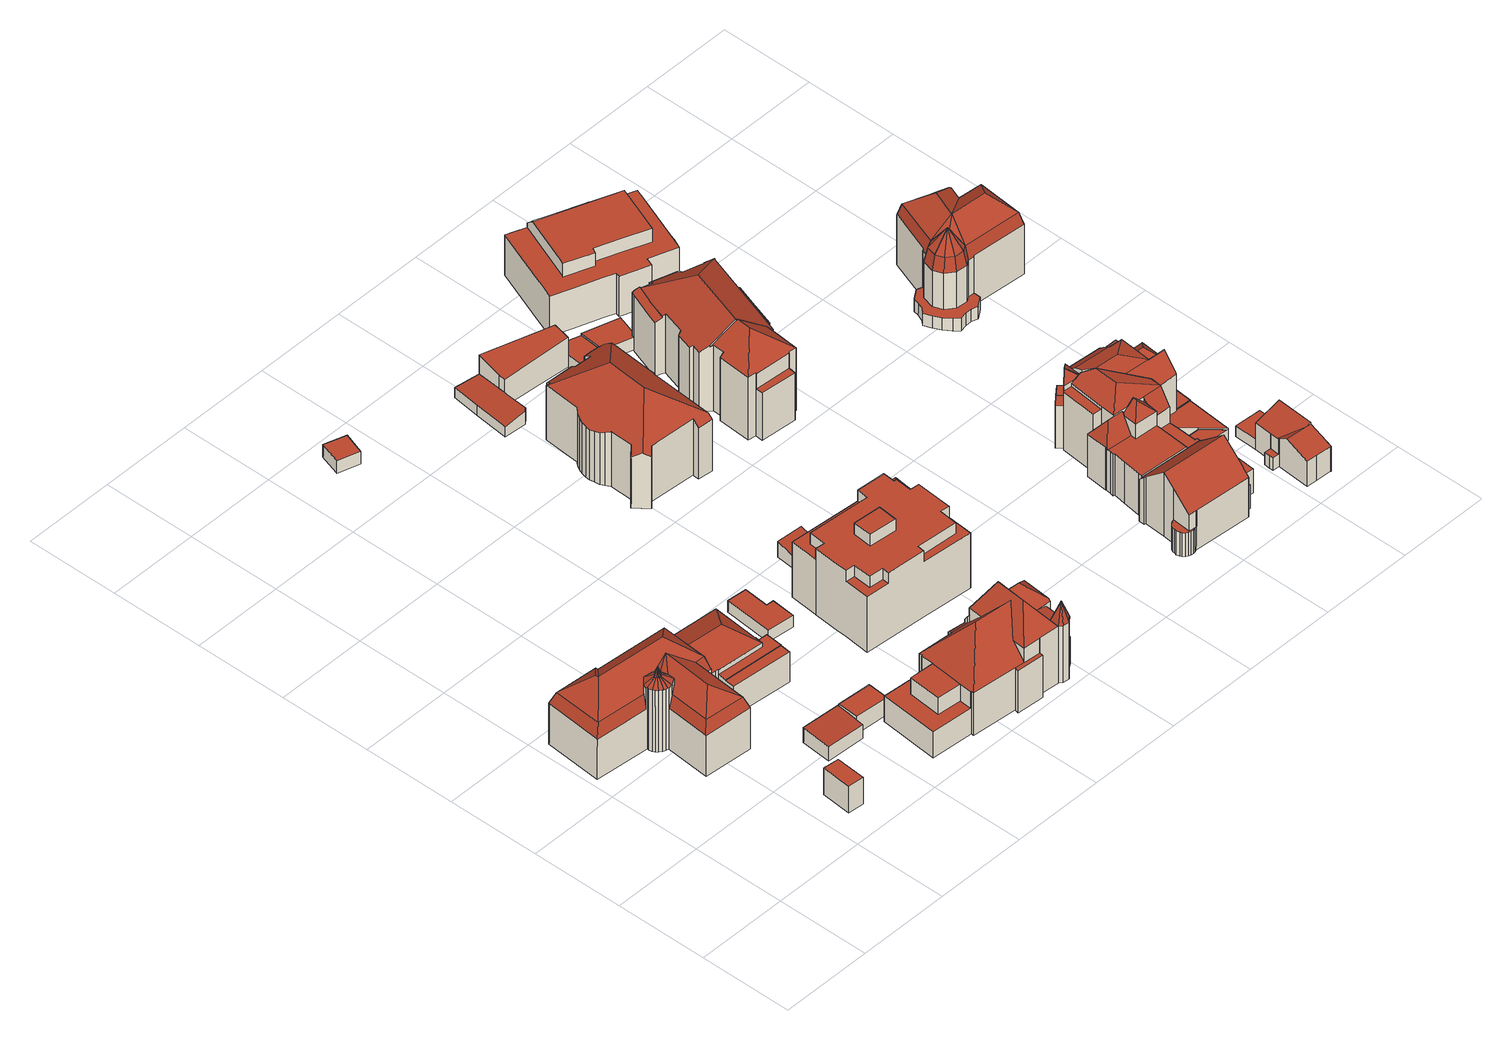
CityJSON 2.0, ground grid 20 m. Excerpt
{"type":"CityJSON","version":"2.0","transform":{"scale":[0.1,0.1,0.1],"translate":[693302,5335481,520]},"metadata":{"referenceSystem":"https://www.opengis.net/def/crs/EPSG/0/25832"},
"CityObjects":{
"building1":{"type":"Building","attributes":{"Gemeindeschluessel":"09162000","HoeheDach":"528.362","HoeheGrund":"522.060","Methode":"1000","NiedrigsteTraufeDesGebaeudes":"528.362","Geometrietyp2DReferenz":"3000","function":"31001_1000","roofType":"1000","measuredHeight":6.3},"geometry":[{"type":"MultiSurface","lod":"2","boundaries":[[[0,1,2,3]],[[1,4,5,2]],[[6,5,4,7]],[[7,4,1,0]],[[3,6,7,0]],[[3,2,5,6]]],"semantics":{"surfaces":[{"type":"WallSurface"},{"type":"RoofSurface"},{"type":"GroundSurface"}],"values":[0,1,0,0,2,0]}}]},
"building2":{"type":"Building","attributes":{"Gemeindeschluessel":"09162000","HoeheDach":"539.900","HoeheGrund":"521.793","Methode":"2000","NiedrigsteTraufeDesGebaeudes":"524.413","Geometrietyp2DReferenz":"3000","function":"31001_1000","roofType":"3100","measuredHeight":18.11,"storeysAboveGround":3},"geometry":[{"type":"MultiSurface","lod":"2","boundaries":[[[8,9,10,11,12,13,14,15]],[[16,17,18]],[[19,20,21]],[[22,23,17,16]],[[24,25,8,15,26,27]],[[28,29,30,31]],[[32,22,33,34]],[[35,36,37,38]],[[39,40,41,42]],[[12,43,44,45,46,47,13]],[[48,49,50,51]],[[28,52,53,54,29]],[[55,56,57,58,59,60]],[[47,14,13]],[[61,18,62]],[[55,63,11,56]],[[64,65,66,67,68,69]],[[70,71,72,50]],[[73,74,75,76]],[[77,24,27,78,79,80,81]],[[82,62,83,49,84]],[[85,86,87,88,34,33,89]],[[90,91,92,66,65]],[[18,70,83]],[[93,94,95]],[[96,59,58,97]],[[98,99,100,101]],[[102,74,73,103]],[[38,37,41,104]],[[46,105,47]],[[56,11,10,57]],[[53,69,68,61,54]],[[106,107,108,109,110]],[[23,111,112,17]],[[21,111,19]],[[106,110,87,86]],[[92,113,114,67,66]],[[94,115,20,95]],[[11,63,116,43,12]],[[117,21,72,71]],[[118,119,116,63,55,60,120]],[[110,109,94,93,88,87]],[[91,85,89,113,92]],[[21,20,121]],[[122,23,22,32]],[[123,39,42,124,125]],[[114,18,67]],[[17,112,18]],[[18,83,62]],[[14,26,15]],[[126,48,38,104,127]],[[68,18,61]],[[128,79,78,129,115]],[[75,128,130,76]],[[18,71,70]],[[112,117,18]],[[129,131,35,38,48,51,121,20,115]],[[98,120,60,59,96,99]],[[132,133,36,35]],[[31,30,82,134]],[[121,72,21]],[[114,16,18]],[[135,125,124,133,132]],[[80,79,128,75]],[[89,33,22,16,114,113]],[[109,108,130,128,115,94]],[[36,133,37]],[[19,111,23,122]],[[117,71,18]],[[136,45,44,137]],[[123,125,135,138]],[[99,96,97,100]],[[74,81,80,75]],[[77,81,74,102]],[[131,139,132,35]],[[119,137,44,43,116]],[[139,140,135,132]],[[141,9,8,25]],[[141,101,100,97,58,57,10,9]],[[40,142,127,104,41]],[[90,65,64,143]],[[136,138,135,140,105,46,45]],[[93,32,34,88]],[[107,103,73,76,130,108]],[[83,70,50,49]],[[51,50,72,121]],[[129,139,131]],[[98,101,141,25,24,77,102,103,107,106,86,85,91,90,143,52,28,31,134,142,40,39,123,138,136,137,119,118,120]],[[47,105,140,139,129,78,27,26,14]],[[37,133,124,42,41]],[[52,143,64,69,53]],[[67,18,68]],[[126,84,49,48]],[[112,111,21,117]],[[29,54,61,62,82,30]],[[93,95,20,19,122,32]],[[142,134,82,84,126,127]]],"semantics":{"surfaces":[{"type":"RoofSurface"},{"type":"WallSurface"},{"type":"GroundSurface"}],"values":[0,0,0,0,1,1,1,0,1,0,1,1,0,1,0,1,0,0,0,1,0,1,1,0,0,1,1,1,0,1,1,0,1,0,1,1,0,0,0,0,1,0,1,0,1,1,0,0,0,1,0,0,0,1,0,0,0,1,0,1,1,0,0,1,0,0,0,1,0,1,1,0,0,1,0,1,0,1,1,1,1,1,0,1,0,1,0,2,0,0,1,0,1,0,0,0,1]}}]},
"building3":{"type":"Building","attributes":{"Gemeindeschluessel":"09162000","HoeheDach":"525.547","HoeheGrund":"521.850","Methode":"2000","NiedrigsteTraufeDesGebaeudes":"525.153","Geometrietyp2DReferenz":"3000","function":"31001_2000","roofType":"1000","measuredHeight":3.7},"geometry":[{"type":"MultiSurface","lod":"2","boundaries":[[[144,145,146,147]],[[148,145,144,149]],[[150,146,145,148]],[[151,150,148,149]],[[149,144,147,151]],[[151,147,146,150]]],"semantics":{"surfaces":[{"type":"RoofSurface"},{"type":"WallSurface"},{"type":"GroundSurface"}],"values":[0,1,1,2,1,1]}}]},
"building4":{"type":"Building","attributes":{"Gemeindeschluessel":"09162000","HoeheDach":"526.030","HoeheGrund":"521.930","Methode":"2000","NiedrigsteTraufeDesGebaeudes":"526.030","Geometrietyp2DReferenz":"3000","function":"31001_2463","roofType":"1000","measuredHeight":4.1,"storeysAboveGround":1},"geometry":[{"type":"MultiSurface","lod":"2","boundaries":[[[152,153,154,155]],[[155,154,156,157]],[[158,159,153,152]],[[158,152,155,157]],[[156,154,153,159]],[[157,156,159,158]]],"semantics":{"surfaces":[{"type":"WallSurface"},{"type":"GroundSurface"},{"type":"RoofSurface"}],"values":[0,0,0,1,2,0]}}]},
"building5":{"type":"Building","attributes":{"Gemeindeschluessel":"09162000","HoeheDach":"541.107","HoeheGrund":"522.110","Methode":"2000","NiedrigsteTraufeDesGebaeudes":"528.180","Geometrietyp2DReferenz":"3000","function":"31001_1000","roofType":"3200","measuredHeight":19,"storeysAboveGround":4},"geometry":[{"type":"MultiSurface","lod":"2","boundaries":[[[160,161,162,163]],[[164,165,166,167]],[[168,169,170,171,172,173,174,175,176,177,178,179,180,181,182,183,184,185,186,187,188,189,160,163,164,167,190,191,192,193,194]],[[187,195,196,188]],[[197,198,199,200]],[[168,194,201,202,203,204]],[[205,206,207,208]],[[170,169,209,210,211,212]],[[213,214,215,216]],[[217,218,162,161,219,196,195,220,221]],[[172,171,222,223,224,223]],[[225,226,227,228]],[[215,198,207,206]],[[229,166,165,230,231]],[[184,232,233,185]],[[234,235,236,233]],[[216,215,206,205]],[[230,237,231]],[[178,177,238,239]],[[186,185,233,236,240]],[[241,242,243,244,245]],[[234,233,232,246]],[[247,248,249,250,251]],[[169,168,204,226,225,209]],[[222,252,228,223]],[[253,221,220,254]],[[243,255,229,231,244]],[[171,170,212,252,222]],[[256,257,203,202]],[[189,219,161,160]],[[174,173,258,259,248,247]],[[191,190,260,257,256,261]],[[173,172,223,262,258]],[[253,254,240,236,235]],[[174,247,251,175]],[[248,259,263,249]],[[264,227,226,204]],[[211,210,228]],[[192,265,266,193]],[[242,255,243]],[[181,180,267,200,199,268]],[[238,177,176,250]],[[234,246,269,270,271,272,273,274]],[[183,182,270,269]],[[275,263,259,258,262]],[[188,196,219,189]],[[217,221,273,272,276,263,275]],[[179,178,239,214,213,277]],[[278,279,245,280]],[[210,209,225,228]],[[280,228,227]],[[249,263,276]],[[241,245,279,281,260]],[[273,221,253,274]],[[264,204,203,257,260,281,282]],[[274,253,235,234]],[[179,277,267,180]],[[187,186,240,254,220,195]],[[280,227,264,282,278]],[[201,266,265,261,256,202]],[[239,238,271,270,268,199,198,215,214]],[[190,167,166,229,255,242,241,260]],[[213,216,205,208,197,200,267,277]],[[191,261,265,192]],[[184,183,269,246,232]],[[181,268,270,182]],[[176,175,251,250]],[[212,211,228,252]],[[208,207,198,197]],[[218,217,275,262,223,224,280,245,244,231,237]],[[193,266,201,194]],[[281,279,278,282]],[[164,163,162,218,237,230,165]],[[250,249,276,272,271,238]],[[223,228,280,224]]],"semantics":{"surfaces":[{"type":"WallSurface"},{"type":"GroundSurface"},{"type":"RoofSurface"}],"values":[0,0,1,0,0,0,0,0,0,2,0,2,2,2,0,0,0,0,0,0,2,2,2,0,2,0,2,0,0,0,0,0,0,2,0,0,0,2,0,2,0,0,2,0,2,0,2,0,2,2,2,0,0,0,2,0,0,0,0,2,2,0,2,0,0,0,0,2,0,2,0,0,0,2,2]}}]},
"building6":{"type":"Building","attributes":{"Gemeindeschluessel":"09162000","HoeheDach":"524.581","HoeheGrund":"521.900","Methode":"1000","NiedrigsteTraufeDesGebaeudes":"524.581","Geometrietyp2DReferenz":"3000","function":"31001_2000","roofType":"1000","measuredHeight":2.68},"geometry":[{"type":"MultiSurface","lod":"2","boundaries":[[[283,284,285,286]],[[287,288,289,290]],[[290,289,291,292]],[[292,291,293,294]],[[286,285,288,287]],[[294,293,284,283]],[[284,293,291,289,288,285]],[[286,287,290,292,294,283]]],"semantics":{"surfaces":[{"type":"WallSurface"},{"type":"RoofSurface"},{"type":"GroundSurface"}],"values":[0,0,0,0,0,0,1,2]}}]},
"building7":{"type":"Building","attributes":{"Gemeindeschluessel":"09162000","HoeheDach":"523.999","HoeheGrund":"521.000","Methode":"1000","NiedrigsteTraufeDesGebaeudes":"523.999","Geometrietyp2DReferenz":"3000","function":"51009_1610","roofType":"1000","measuredHeight":3},"geometry":[{"type":"MultiSurface","lod":"2","boundaries":[[[295,296,297,298]],[[299,300,296,295]],[[301,302,300,299]],[[303,304,302,301]],[[303,301,299,295,298]],[[298,297,304,303]],[[297,296,300,302,304]]],"semantics":{"surfaces":[{"type":"WallSurface"},{"type":"GroundSurface"},{"type":"RoofSurface"}],"values":[0,0,0,0,1,0,2]}}]},
"building8":{"type":"Building","attributes":{"Gemeindeschluessel":"09162000","HoeheDach":"539.990","HoeheGrund":"521.587","Methode":"2000","NiedrigsteTraufeDesGebaeudes":"534.700","Geometrietyp2DReferenz":"3000","function":"31001_1000","roofType":"1000","measuredHeight":18.4,"storeysAboveGround":4},"geometry":[{"type":"MultiSurface","lod":"2","boundaries":[[[305,306,307,308,309,310,311,312,313,314,315,316]],[[317,318,319,320]],[[321,322,323,324]],[[325,326,313,312,327,328]],[[329,330,331,332]],[[333,334,335,336]],[[325,337,338,326]],[[327,339,340,328]],[[341,332,331,342,343,344,345,346,347]],[[328,340,337,325]],[[310,309,308,307,348,349,347,346,345,344,350,351,352,353,354,355,311]],[[324,323,356,357]],[[343,322,321,358,351,350,344]],[[359,360,361,362,339,327,312,311,355,354,353,352,351,358]],[[363,364,365,329,332,341]],[[336,335,366,367]],[[330,368,369,370,371,366,335,334,316,315,314,338,337,340,339,362,372,356,323,322,343,342,331],[317,320,373,374]],[[324,357,375,361,360,359,358,321]],[[320,319,376,373]],[[376,319,318,377]],[[363,370,369,364]],[[305,316,334,333]],[[365,368,330,329]],[[367,366,371,378]],[[375,372,362,361]],[[364,369,368,365]],[[326,338,314,313]],[[373,376,377,374]],[[374,377,318,317]],[[306,305,333,336,367,378]],[[349,348,307,306,378,371,370,363,341,347]],[[357,356,372,375]]],"semantics":{"surfaces":[{"type":"WallSurface"},{"type":"RoofSurface"},{"type":"GroundSurface"}],"values":[0,0,0,1,0,0,0,0,0,0,2,0,0,0,1,0,1,1,0,1,0,0,0,0,0,0,0,0,0,1,0,0]}}]},
"building9":{"type":"Building","attributes":{"Gemeindeschluessel":"09162000","HoeheDach":"525.336","HoeheGrund":"521.610","Methode":"1000","NiedrigsteTraufeDesGebaeudes":"523.423","Geometrietyp2DReferenz":"3000","function":"31001_2000","roofType":"2100","measuredHeight":3.73},"geometry":[{"type":"MultiSurface","lod":"2","boundaries":[[[379,380,381,382]],[[353,379,382,352]],[[352,383,384,353]],[[384,380,379,353]],[[383,381,380,384]],[[352,382,381,383]]],"semantics":{"surfaces":[{"type":"RoofSurface"},{"type":"WallSurface"},{"type":"GroundSurface"}],"values":[0,1,2,1,1,1]}}]},
"building10":{"type":"Building","attributes":{"Gemeindeschluessel":"09162000","HoeheDach":"524.739","HoeheGrund":"521.460","Methode":"1000","NiedrigsteTraufeDesGebaeudes":"523.754","Geometrietyp2DReferenz":"3000","function":"31001_2000","roofType":"2100","measuredHeight":3.28},"geometry":[{"type":"MultiSurface","lod":"2","boundaries":[[[385,386,387,388,389,390]],[[391,392,393,394,395,396,397,390,389,388,398,399]],[[391,400,401,392]],[[394,393,392,401,402,403]],[[397,396,404,405,385,390]],[[398,406,407,399]],[[405,404,408,403,402,401,400,407,406,387,386,385]],[[388,387,406,398]],[[396,395,394,403,408,404]],[[399,407,400,391]]],"semantics":{"surfaces":[{"type":"WallSurface"},{"type":"GroundSurface"},{"type":"RoofSurface"}],"values":[0,1,0,0,0,0,2,0,0,0]}}]},
"building11":{"type":"Building","attributes":{"Gemeindeschluessel":"09162000","HoeheDach":"540.129","HoeheGrund":"521.430","Methode":"2000","NiedrigsteTraufeDesGebaeudes":"526.242","Geometrietyp2DReferenz":"3000","function":"31001_1000","roofType":"3200","measuredHeight":18.7,"storeysAboveGround":2},"geometry":[{"type":"MultiSurface","lod":"2","boundaries":[[[409,410,411,412,413,414,415,416,417,418]],[[419,420,421,422,423,424]],[[425,426,427,428,429,430]],[[431,432,433,434]],[[435,436,437,438]],[[439,440,441,442]],[[412,443,444,445,446,413]],[[447,448,449,450]],[[451,452,453,454]],[[455,456,457,458,459,460,461,462]],[[463,464,465,466,467,468,469,462,461,470,471]],[[472,473,440,439]],[[470,461,460,459,474,475,476,477,478,479,480,433,432,481,482,483]],[[484,475,474,485]],[[486,479,478,487]],[[414,413,446,445,421,420,419,488,489,463,471,415]],[[450,449,490,491]],[[486,492,480,479]],[[416,415,471,470,483,427,426,425,441,440,473,490,449,448,493,494,495,496,497,417]],[[435,498,499,500,436]],[[491,490,473,472]],[[469,501,502,503,504,455,462]],[[438,437,454,453,501,469,468,467,466]],[[436,500,505,451,454,437]],[[485,474,459,458]],[[506,493,448,447]],[[507,465,464,508]],[[427,483,482,481,509,510,511,428]],[[451,505,512,503,502,452]],[[513,488,419,424]],[[514,515,495,494,493,506]],[[516,517,518,498,435,438,466,465,507]],[[519,496,495,515]],[[434,433,480,492]],[[520,476,475,484]],[[452,502,501,453]],[[489,488,513,521,522,508,464,463]],[[500,499,523,524,512,505]],[[509,481,432,431]],[[417,497,496,519,525,418]],[[422,421,445,444]],[[518,517,516,507,508,522,521,513,424,423,422,444,443,412,411,410,409,418,525,519,515,514,506,447,450,491,472,439,442,430,429,428,511,510,509,431,434,492,486,487,526,520,484,485,458,457,456,455,504,503,512,524,523]],[[523,499,498,518]],[[478,477,476,520,526,487]],[[442,441,425,430]]],"semantics":{"surfaces":[{"type":"WallSurface"},{"type":"RoofSurface"},{"type":"GroundSurface"}],"values":[0,0,0,0,1,0,0,0,0,0,1,0,1,0,0,1,0,0,1,1,0,0,0,1,0,0,0,0,0,0,0,0,0,0,0,1,0,0,0,0,0,2,0,0,0]}}]},
"building12":{"type":"Building","attributes":{"Gemeindeschluessel":"09162000","HoeheDach":"529.173","HoeheGrund":"521.450","Methode":"1000","NiedrigsteTraufeDesGebaeudes":"527.570","Geometrietyp2DReferenz":"3000","function":"31001_2000","roofType":"2100","measuredHeight":7.72},"geometry":[{"type":"MultiSurface","lod":"2","boundaries":[[[527,528,529,530,531,532,533]],[[534,535,528,527,533,536]],[[536,533,532,537]],[[538,529,528,535]],[[539,530,529,538]],[[532,531,530,539,540,537]],[[535,534,536,537,540,539,538]]],"semantics":{"surfaces":[{"type":"RoofSurface"},{"type":"WallSurface"},{"type":"GroundSurface"}],"values":[0,1,1,1,1,1,2]}}]},
"building13":{"type":"Building","attributes":{"Gemeindeschluessel":"09162000","HoeheDach":"524.284","HoeheGrund":"521.410","Methode":"1000","NiedrigsteTraufeDesGebaeudes":"524.284","Geometrietyp2DReferenz":"3000","function":"31001_2000","roofType":"1000","measuredHeight":2.87},"geometry":[{"type":"MultiSurface","lod":"2","boundaries":[[[541,542,543,544]],[[545,546,547,543,542,548,549,550,551]],[[544,552,553,554,555,556,535,538,541]],[[544,543,547,552]],[[554,545,551,555]],[[551,550,549,548,538,535,556,555]],[[538,548,542,541]],[[553,552,547,546,545,554]]],"semantics":{"surfaces":[{"type":"WallSurface"},{"type":"RoofSurface"},{"type":"GroundSurface"}],"values":[0,1,2,0,0,0,0,0]}}]},
"building14":{"type":"Building","attributes":{"Gemeindeschluessel":"09162000","HoeheDach":"524.809","HoeheGrund":"521.810","Methode":"1000","NiedrigsteTraufeDesGebaeudes":"524.809","Geometrietyp2DReferenz":"3000","function":"31001_2000","roofType":"1000","measuredHeight":3},"geometry":[{"type":"MultiSurface","lod":"2","boundaries":[[[557,558,559,560]],[[558,561,562,563,564,565,566,559]],[[560,559,566,567]],[[568,569,570,557,560,567,571,572]],[[569,562,561,570]],[[570,561,558,557]],[[565,564,572,571,567,566]],[[569,568,572,564,563,562]]],"semantics":{"surfaces":[{"type":"WallSurface"},{"type":"RoofSurface"},{"type":"GroundSurface"}],"values":[0,1,0,2,0,0,0,0]}}]},
"building15":{"type":"Building","attributes":{"Gemeindeschluessel":"09162000","HoeheDach":"541.000","HoeheGrund":"521.730","Methode":"2000","NiedrigsteTraufeDesGebaeudes":"532.940","Geometrietyp2DReferenz":"3000","function":"31001_1000","roofType":"3200","measuredHeight":19.27,"storeysAboveGround":2},"geometry":[{"type":"MultiSurface","lod":"2","boundaries":[[[573,574,575,576,577,578,579]],[[580,581,582,583,584,585,586]],[[587,588,580,589,590,591,592,593,594]],[[595,596,597,598]],[[599,592,591,600]],[[601,594,593,602]],[[603,583,582,604]],[[576,575,605,606,607,587,594]],[[605,608,609,610,611,612,606]],[[613,614,607,615]],[[616,617,618,619,620,621]],[[622,623,584,624]],[[619,618,625,626]],[[627,628,629,630]],[[631,586,585,632,633,634,635,597,596,636,637,638,639]],[[640,641,616,621]],[[608,605,575,574]],[[642,643,644,645]],[[646,638,637,647]],[[648,649,650,651,652,653]],[[630,629,654,655]],[[655,654,656,657]],[[658,600,591,590,631,639,659]],[[660,661,656,654,629,628,622,624,603,604,662]],[[657,656,661,663]],[[640,664,665,666,667,641]],[[604,582,668,669,662]],[[624,584,583,603]],[[588,668,582,581,580]],[[610,609,573,579]],[[670,671,634,672,673,644,643,674,675]],[[647,637,636,676]],[[677,660,662,669,614,613]],[[659,639,638,646]],[[678,679,598,597,635,671,670,675,680]],[[645,644,673,681]],[[577,576,594,601]],[[672,633,632,648,653,682,683,681,673]],[[602,593,592,599]],[[633,672,634]],[[589,580,586,631,590]],[[684,627,630,655,657,663,677,613,615,612,611,610,579,578,577,601,602,599,600,658,659,646,647,676,595,598,679,678,680,685,642,645,681,683,682,653,652,651,665,664,640,621,620,619,626]],[[585,584,623,625,618,617,616,641,667,666,650,649,648,632]],[[627,684,626,625,623,622,628]],[[609,608,574,573]],[[671,635,634]],[[676,636,596,595]],[[675,674,643,642,685,680]],[[615,607,606,612]],[[663,661,660,677]],[[651,650,666,665]],[[607,614,669,668,588,587]]],"semantics":{"surfaces":[{"type":"WallSurface"},{"type":"RoofSurface"},{"type":"GroundSurface"}],"values":[0,1,1,0,0,0,0,1,0,0,0,0,0,0,1,0,0,0,0,0,0,0,0,1,0,0,0,0,0,0,1,0,0,0,0,0,0,0,0,0,0,2,1,0,1,0,0,0,0,0,0,1]}}]},
"building16":{"type":"Building","attributes":{"Gemeindeschluessel":"09162000","HoeheDach":"537.200","HoeheGrund":"522.049","Methode":"2000","NiedrigsteTraufeDesGebaeudes":"527.620","Geometrietyp2DReferenz":"3000","function":"31001_1000","roofType":"3100","measuredHeight":15.15,"storeysAboveGround":3},"geometry":[{"type":"MultiSurface","lod":"2","boundaries":[[[686,687,688,689]],[[690,691,692,693,694,695,696,697,698]],[[699,691,690,700]],[[701,702,703,704,705,706,707,708,699,700,709,710,711,712,713,714]],[[715,709,700,716]],[[717,714,713,718]],[[719,704,703,720]],[[721,722,723,697,696]],[[724,701,714,717]],[[725,712,711,726]],[[720,703,702,727]],[[728,695,694,729]],[[730,731,732,733]],[[726,711,710,734]],[[735,707,706,736]],[[737,738,739,740]],[[736,706,705,741]],[[731,742,743,688,687,698,697,723,744,732]],[[728,745,746,721,696,695]],[[727,702,701,724]],[[729,694,693,747]],[[721,746,739,738,748,749,750,722]],[[735,747,693,692,708,707]],[[751,749,748,752]],[[689,688,743,753]],[[686,716,700,690,698,687]],[[731,730,754,742]],[[744,755,756,757,733,732]],[[708,692,691,699]],[[758,755,744,723,722,750]],[[752,748,738,737]],[[728,729,747,735,736,741,719,720,727,724,717,718,725,726,734,715,716,686,689,753,754,730,733,757,756,755,758,751,752,737,740,745]],[[734,710,709,715]],[[718,713,712,725]],[[758,750,749,751]],[[741,705,704,719]],[[740,739,746,745]],[[753,743,742,754]]],"semantics":{"surfaces":[{"type":"WallSurface"},{"type":"RoofSurface"},{"type":"GroundSurface"}],"values":[0,1,0,1,0,0,0,0,0,0,0,0,0,0,0,0,0,1,0,0,0,1,0,0,0,0,0,0,0,0,0,2,0,0,0,0,0,0]}}]},
"building17":{"type":"Building","attributes":{"Gemeindeschluessel":"09162000","HoeheDach":"538.620","HoeheGrund":"521.887","Methode":"2000","NiedrigsteTraufeDesGebaeudes":"528.877","Geometrietyp2DReferenz":"3000","function":"31001_1000","roofType":"1000","measuredHeight":16.73,"storeysAboveGround":4},"geometry":[{"type":"MultiSurface","lod":"2","boundaries":[[[759,760,761,762]],[[763,764,765,766,767,768]],[[769,763,768,770]],[[765,771,772,773,774,766]],[[775,776,777,778]],[[779,780,781,782,783]],[[784,785,786,787]],[[788,777,776,789]],[[790,791,792,793]],[[794,795,796,797,798,799]],[[761,778,777,800,801,802,762]],[[803,804,805,806]],[[807,808,781,809]],[[769,810,811,812,764,763]],[[772,813,814,773]],[[815,760,759,816,796,795]],[[817,818,819,820,821,790,793,810,769,770,822,823,807,809,824,775,778,761,760,815,825,803,806,784,787]],[[817,787,786,826,827,828,819,818]],[[793,792,811,810]],[[813,782,781,808,814]],[[779,802,801]],[[788,780,800,777]],[[829,794,799,830]],[[831,832,833,834]],[[825,815,795,794,829,835]],[[824,789,776,775]],[[807,823,774,773,814,808]],[[826,830,799,798,832,831,827]],[[825,835,804,803]],[[759,762,836,816]],[[798,837,838,839,840,832]],[[813,841,783,782]],[[838,842,839]],[[824,809,781,780,788,789]],[[842,843,771,844,845]],[[819,828,846,820]],[[821,847,791,790]],[[806,805,785,784]],[[798,797,837]],[[826,786,785,805,804,835,829,830]],[[845,844,848]],[[833,848,849,834]],[[837,797,838]],[[832,840,833]],[[771,843,841,813,772]],[[836,762,802,779,783,841,843]],[[770,768,767,822]],[[833,840,839,842,845,848]],[[842,838,797,796,816,836,843]],[[820,846,847,821]],[[827,831,834,849,812,811,792,791,847,846,828]],[[823,822,767,766,774]],[[779,801,800,780]],[[849,848,844,771,765,764,812]]],"semantics":{"surfaces":[{"type":"WallSurface"},{"type":"RoofSurface"},{"type":"GroundSurface"}],"values":[0,1,0,1,0,0,0,1,0,1,0,0,0,0,0,0,2,0,0,1,0,0,0,0,0,0,0,0,0,1,1,0,0,0,0,0,0,0,0,1,0,0,0,1,0,1,0,1,1,0,1,0,1,1]}}]},
"building18":{"type":"Building","attributes":{"Gemeindeschluessel":"09162000","HoeheDach":"534.316","HoeheGrund":"521.579","Methode":"2000","NiedrigsteTraufeDesGebaeudes":"531.051","Geometrietyp2DReferenz":"3000","function":"31001_1000","roofType":"1000","measuredHeight":12.74,"storeysAboveGround":4},"geometry":[{"type":"MultiSurface","lod":"2","boundaries":[[[850,851,852,853,854,855,856,857,858,859]],[[860,861,862,863]],[[864,865,866,867]],[[868,869,867,866,870,871,850,859]],[[871,870,866,865,872,873,874,875,876,877,878,879,880,881,860,863,882,883,884,885,886,887,888,889,890,891,854,853,852,851,850]],[[890,892,893,861,860,881,880,894,895,896,897,898,899,891]],[[900,901,902,882,863,862,903,904,905]],[[906,874,873,907]],[[903,862,861,893,892,904]],[[855,854,891,899]],[[908,907,873,872,865,864]],[[909,910,876,875,874,906]],[[882,902,911,883]],[[912,913,914,910,909,906,907,908,864,867,869,868,859,858,857,856,855,899,898,897,896,895,894]],[[915,916,917,911,902,901,900,905,918,919]],[[884,883,911,917,916,885]],[[910,914,913,912,894,880,879,878,877,876]],[[886,915,919,887]],[[919,918,905,904,892,890,889,888,887]],[[885,916,915,886]]],"semantics":{"surfaces":[{"type":"WallSurface"},{"type":"RoofSurface"},{"type":"GroundSurface"}],"values":[0,0,0,0,1,0,0,0,1,0,0,0,0,2,1,0,0,0,0,0]}}]},
"building19":{"type":"Building","attributes":{"Gemeindeschluessel":"09162000","HoeheDach":"538.570","HoeheGrund":"521.900","Methode":"2000","NiedrigsteTraufeDesGebaeudes":"525.016","Geometrietyp2DReferenz":"3000","function":"31001_1000","roofType":"3200","measuredHeight":16.67,"storeysAboveGround":4},"geometry":[{"type":"MultiSurface","lod":"2","boundaries":[[[761,760,920,921,922,762]],[[923,924,925,926]],[[927,928,929,930,924,923]],[[931,932,933,923,926]],[[934,935,936,937]],[[938,939,940,941]],[[778,761,762,942,943,800,777]],[[944,945,925]],[[946,947,948,945,944,949,950]],[[920,951,952,936,935,921]],[[940,953,935]],[[954,955,939,938]],[[777,956,957,958,776]],[[944,959,949]],[[960,958,957,961]],[[961,957,956,962]],[[963,947,946]],[[964,933,932,965]],[[762,922,953,940,939,966,942]],[[967,968,800,943]],[[921,935,953,922]],[[969,970,971,760,761,778,775,960,961,962,972,928,927,964,965]],[[927,923,933,964]],[[944,925,924,930,973,941,959]],[[926,925,945,948,931]],[[970,969,947,963,937,936,952]],[[970,952,951,971]],[[940,935,934,950,949,959,941]],[[937,963,946,950,934]],[[941,973,929,974,954,938]],[[778,777,776,775]],[[973,930,929]],[[967,943,942,966]],[[975,968,967]],[[972,962,956,975,955,954,974]],[[777,800,968,975,956]],[[971,951,920,760]],[[939,955,975,967,966]],[[775,776,958,960]],[[972,974,929,928]],[[969,965,932,931,948,947]]],"semantics":{"surfaces":[{"type":"WallSurface"},{"type":"RoofSurface"},{"type":"GroundSurface"}],"values":[0,0,0,1,0,0,0,0,1,1,1,0,1,0,0,0,1,0,1,1,1,2,0,1,0,0,0,0,1,1,0,1,0,0,0,0,0,1,0,0,0]}}]},
"building20":{"type":"Building","attributes":{"Gemeindeschluessel":"09162000","HoeheDach":"524.648","HoeheGrund":"522.148","Methode":"1000","NiedrigsteTraufeDesGebaeudes":"524.648","Geometrietyp2DReferenz":"3000","function":"31001_2000","roofType":"1000","measuredHeight":2.5,"storeysAboveGround":1},"geometry":[{"type":"MultiSurface","lod":"2","boundaries":[[[976,977,978,979]],[[979,980,981,976]],[[978,982,980,979]],[[976,981,983,977]],[[977,983,982,978]],[[982,983,981,980]]],"semantics":{"surfaces":[{"type":"GroundSurface"},{"type":"WallSurface"},{"type":"RoofSurface"}],"values":[0,1,1,1,1,2]}}]},
"building21":{"type":"Building","attributes":{"Gemeindeschluessel":"09162000","HoeheDach":"524.890","HoeheGrund":"521.987","Methode":"2000","NiedrigsteTraufeDesGebaeudes":"524.890","Geometrietyp2DReferenz":"3000","function":"31001_2000","roofType":"1000","measuredHeight":2.9,"storeysAboveGround":1},"geometry":[{"type":"MultiSurface","lod":"2","boundaries":[[[984,985,986,987]],[[988,989,990,991,992,984,987]],[[989,993,994,990]],[[992,995,985,984]],[[991,996,995,992]],[[990,994,996,991]],[[986,985,995,996,994,993,997]],[[987,986,997,988]],[[988,997,993,989]]],"semantics":{"surfaces":[{"type":"WallSurface"},{"type":"GroundSurface"},{"type":"RoofSurface"}],"values":[0,1,0,0,0,0,2,0,0]}}]},
"building22":{"type":"Building","attributes":{"Gemeindeschluessel":"09162000","HoeheDach":"530.174","HoeheGrund":"522.027","Methode":"2000","NiedrigsteTraufeDesGebaeudes":"524.900","Geometrietyp2DReferenz":"3000","function":"31001_1000","roofType":"2100","measuredHeight":8.15,"storeysAboveGround":2},"geometry":[{"type":"MultiSurface","lod":"2","boundaries":[[[998,999,1000,1001,1002,1003,1004]],[[1005,1006,1007,1008,1009,1010]],[[1005,1010,1011,1012]],[[1013,1009,1008,1014,1015]],[[1016,1015,1017,1018]],[[1019,1017,1015,1014,1000,1020]],[[1013,1021,1011,1010,1009]],[[1022,1004,1003,1023]],[[1006,1024,1002,1001,1007]],[[1016,1025,1021,1013,1015]],[[1012,1011,1021,1025]],[[1000,1014,1008,1007,1001]],[[998,1026,1027,1019,1020,999]],[[1023,1003,1002,1024]],[[999,1020,1000]],[[1019,1027,1018,1017]],[[1026,1022,1023,1024,1006,1005,1012,1025,1016,1018,1027]],[[1026,998,1004,1022]]],"semantics":{"surfaces":[{"type":"RoofSurface"},{"type":"WallSurface"},{"type":"GroundSurface"}],"values":[0,1,1,1,1,0,0,1,1,1,1,0,1,1,1,1,2,1]}}]},
"building23":{"type":"Building","attributes":{"Gemeindeschluessel":"09162000","HoeheDach":"524.527","HoeheGrund":"522.027","Methode":"1000","NiedrigsteTraufeDesGebaeudes":"524.527","Geometrietyp2DReferenz":"3000","function":"31001_2000","roofType":"1000","measuredHeight":2.5,"storeysAboveGround":1},"geometry":[{"type":"MultiSurface","lod":"2","boundaries":[[[1018,1028,1029,1027]],[[1030,1031,1032,1033]],[[1027,1033,1032,1018]],[[1029,1030,1033,1027]],[[1028,1031,1030,1029]],[[1018,1032,1031,1028]]],"semantics":{"surfaces":[{"type":"GroundSurface"},{"type":"RoofSurface"},{"type":"WallSurface"}],"values":[0,1,2,2,2,2]}}]},
"building24":{"type":"Building","attributes":{"Gemeindeschluessel":"09162000","HoeheDach":"525.004","HoeheGrund":"521.904","Methode":"1000","NiedrigsteTraufeDesGebaeudes":"525.004","Geometrietyp2DReferenz":"3000","function":"31001_2000","roofType":"1000","measuredHeight":3.1,"storeysAboveGround":1},"geometry":[{"type":"MultiSurface","lod":"2","boundaries":[[[1034,1035,1036,1037]],[[965,932,1035,1034]],[[969,1038,932,965]],[[1034,1037,970,969,965]],[[1039,1036,1035,932,1038]],[[1037,1036,1039,970]],[[970,1039,1038,969]]],"semantics":{"surfaces":[{"type":"WallSurface"},{"type":"GroundSurface"},{"type":"RoofSurface"}],"values":[0,0,0,1,2,0,0]}}]},
"building25":{"type":"Building","attributes":{"Gemeindeschluessel":"09162000","HoeheDach":"539.300","HoeheGrund":"520.694","Methode":"2000","NiedrigsteTraufeDesGebaeudes":"523.640","Geometrietyp2DReferenz":"3000","function":"31001_1000","roofType":"3400","measuredHeight":18.61,"storeysAboveGround":3},"geometry":[{"type":"MultiSurface","lod":"2","boundaries":[[[1040,1041,1042,1043]],[[1044,1045,1046,1047]],[[1048,1049,1050,1051,1052,1053]],[[1054,1055,1056,1057]],[[1058,1044,1059,1060]],[[1061,1062,1063,1064]],[[1065,1066,1067,1068]],[[1069,1070,1071,1072]],[[1047,1073,1074]],[[1075,1056,1055,1076]],[[1077,1078,1079,1080]],[[1081,1082,1062,1061]],[[1083,1084,1085,1086,1087]],[[1073,1066,1065]],[[1088,1068,1067,1089]],[[1052,1051,1090,1091]],[[1092,1093,1094]],[[1095,1057,1056,1075,1096,1097,1098]],[[1099,1100,1101]],[[1101,1100,1102,1093]],[[1103,1104,1105,1106,1107]],[[1074,1073,1108]],[[1106,1105,1109,1110,1090,1100,1099]],[[1111,1112,1113,1114]],[[1115,1116,1112,1111]],[[1054,1117,1118,1076,1055]],[[1119,1109,1105,1104]],[[1120,1086,1085,1121,1122]],[[1047,1046,1073]],[[1066,1094,1070,1067]],[[1123,1124,1125,1126]],[[1102,1097,1096,1127,1093]],[[1060,1059,1128,1129]],[[1127,1096,1075,1076,1118,1087,1086,1120]],[[1130,1131,1132,1133]],[[1094,1120,1122,1134,1071,1070]],[[1091,1090,1110,1135]],[[1080,1079,1041,1040]],[[1136,1137,1138,1072,1071,1134]],[[1139,1140,1082,1081]],[[1114,1113,1140,1139]],[[1100,1090,1051,1050,1132,1131,1141,1102]],[[1045,1142,1107,1106,1099,1046]],[[1073,1092,1094]],[[1129,1128,1068,1088]],[[1143,1144,1145,1146]],[[1046,1093,1092]],[[1145,1144,1125,1124,1053,1052,1091,1135]],[[1048,1053,1124,1123]],[[1119,1104,1103,1115,1111,1114,1139,1081,1061,1064,1077,1080,1040,1043,1147,1137,1136,1148,1084,1083,1117,1054,1057,1095,1130,1133,1049,1048,1123,1126,1143,1146]],[[1148,1136,1134,1122,1121]],[[1148,1121,1085,1084]],[[1073,1094,1066]],[[1089,1067,1070,1069]],[[1149,1142,1045,1150]],[[1044,1047,1074,1059]],[[1099,1101,1093,1046]],[[1119,1146,1145,1135,1110,1109]],[[1115,1103,1107,1142,1149,1116]],[[1108,1073,1065]],[[1078,1063,1062,1082,1140,1113,1112,1116,1149,1150,1058,1060,1129,1088,1089,1069,1072,1138,1151,1042,1041,1079]],[[1150,1045,1044,1058]],[[1126,1125,1144,1143]],[[1083,1087,1118,1117]],[[1130,1095,1098,1141,1131]],[[1147,1151,1138,1137]],[[1141,1098,1097,1102]],[[1133,1132,1050,1049]],[[1064,1063,1078,1077]],[[1043,1042,1151,1147]],[[1128,1108,1065,1068]],[[1093,1127,1120,1094]],[[1046,1092,1073]],[[1059,1074,1108,1128]]],"semantics":{"surfaces":[{"type":"WallSurface"},{"type":"RoofSurface"},{"type":"GroundSurface"}],"values":[0,1,0,0,0,0,1,0,1,1,0,0,0,1,0,0,1,0,1,1,0,1,1,0,0,0,0,1,1,1,0,1,0,1,0,1,0,0,0,0,0,1,1,1,0,0,1,1,0,2,0,0,1,0,0,1,1,0,0,1,1,0,0,0,0,0,1,0,0,0,1,1,1,1]}}]}
},
"vertices":[
[273,54,21],[273,54,84],[239,57,84],[239,57,21],[278,118,84],[244,121,84],[244,121,21],[278,118,21],
[287,418,101],[294,418,101],[294,417,100],[398,408,100],[361,471,130],[282,478,130],[279,444,113],[277,419,101],[153,424,176],[157,426,176],[150,429,199],[176,428,150],[209,465,168],[172,443,163],[160,404,163],[175,413,163],[276,420,18],[287,418,18],[277,419,113],[276,420,114],[126,421,18],[126,421,164],[125,428,163],[125,428,18],[160,404,141],[150,402,163],[150,402,115],[69,497,186],[69,502,186],[27,557,141],[18,450,141],[93,561,18],[18,567,18],[18,567,115],[93,561,116],[408,527,100],[408,528,100],[297,537,100],[287,538,100],[285,512,113],[126,441,141],[126,441,163],[141,455,163],[141,455,154],[129,416,18],[129,416,164],[127,420,164],[400,426,90],[398,408,90],[294,417,90],[292,398,90],[424,387,90],[427,424,90],[145,428,176],[144,431,176],[400,426,100],[133,411,164],[138,407,164],[140,406,164],[148,424,176],[146,426,176],[132,411,164],[149,436,176],[154,436,176],[161,453,163],[260,402,45],[268,409,51],[258,420,51],[257,402,44],[276,415,18],[276,419,114],[276,418,113],[276,418,44],[276,415,45],[125,431,164],[145,433,176],[123,432,163],[150,403,18],[142,307,18],[142,307,114],[142,308,115],[150,403,164],[138,407,18],[144,405,18],[144,405,163],[152,316,141],[238,308,141],[199,356,168],[424,387,89],[292,398,89],[422,365,18],[422,365,89],[290,377,89],[290,377,18],[268,409,18],[260,402,18],[7,442,115],[287,538,113],[247,298,18],[256,402,18],[256,402,116],[247,299,116],[247,298,115],[176,428,163],[157,430,176],[149,404,164],[151,424,176],[249,430,141],[399,426,100],[156,434,176],[413,425,18],[399,426,18],[427,424,18],[161,453,155],[175,413,150],[131,557,18],[131,557,116],[131,557,115],[123,432,113],[7,442,114],[258,420,113],[270,429,141],[257,402,113],[222,484,186],[120,544,141],[120,549,141],[125,431,18],[131,551,115],[297,537,18],[408,528,18],[131,551,18],[278,531,141],[287,538,115],[294,418,18],[7,442,18],[133,411,18],
[399,170,52],[405,234,55],[321,240,55],[316,175,52],[405,234,19],[399,170,19],[321,240,19],[316,175,19],
[404,232,19],[404,232,60],[477,226,60],[477,226,19],[474,181,60],[474,181,19],[401,186,19],[401,186,60],
[721,146,21],[721,146,176],[722,157,156],[722,157,21],[750,154,21],[750,154,133],[781,152,133],[781,152,21],[767,29,21],[766,16,21],[756,7,21],[742,8,21],[736,14,21],[690,18,21],[689,8,21],[631,13,21],[632,22,21],[535,31,21],[535,37,21],[444,44,21],[455,171,21],[546,164,21],[546,171,21],[625,165,21],[626,175,21],[664,171,21],[701,168,21],[700,158,21],[700,157,21],[700,148,21],[774,69,21],[782,68,21],[789,60,21],[787,33,21],[781,28,21],[700,158,157],[700,157,159],[543,136,82],[543,136,121],[545,164,121],[545,164,82],[781,28,83],[773,29,83],[773,29,119],[767,29,119],[484,69,82],[484,69,121],[490,140,121],[490,140,82],[766,16,156],[766,15,157],[756,7,156],[756,7,155],[534,37,82],[534,37,121],[536,64,121],[536,64,82],[705,129,211],[746,155,156],[700,148,176],[700,159,155],[666,162,154],[742,8,155],[736,14,155],[736,14,154],[767,28,156],[767,29,154],[762,34,154],[752,22,199],[780,140,154],[748,155,133],[747,142,154],[626,175,116],[664,171,116],[663,163,121],[663,163,136],[664,171,123],[748,155,154],[535,31,122],[535,37,122],[701,168,123],[774,69,154],[775,73,158],[740,112,195],[715,114,195],[741,72,154],[625,166,121],[689,8,121],[690,17,121],[654,20,121],[632,22,121],[631,13,121],[742,8,156],[666,162,136],[700,159,136],[780,136,159],[776,69,83],[776,69,119],[690,18,155],[690,17,155],[774,69,119],[782,68,83],[735,14,155],[654,20,154],[762,34,119],[789,60,83],[787,33,83],[455,171,82],[546,164,122],[625,165,122],[546,171,122],[610,95,200],[693,88,200],[664,132,154],[666,162,121],[699,64,211],[657,50,154],[444,44,82],[761,34,150],[764,70,150],[738,36,154],[764,70,119],[761,34,119],
[531,456,19],[531,456,46],[472,462,46],[472,462,19],[482,567,19],[482,567,46],[524,563,46],[524,563,19],[519,509,46],[519,509,19],[535,508,46],[535,508,19],
[352,1353,10],[352,1353,40],[337,1307,40],[337,1307,10],[306,1368,10],[306,1368,40],[292,1324,10],[292,1324,40],[291,1321,10],[291,1321,40],
[822,352,147],[817,297,147],[817,297,16],[822,352,16],[823,370,16],[828,430,16],[834,491,16],[834,491,147],[828,430,147],[828,430,173],[823,370,173],[822,352,173],[656,426,173],[656,426,200],[716,421,200],[716,421,173],[583,451,147],[583,451,173],[603,449,173],[603,449,147],[811,468,147],[808,432,147],[807,494,147],[805,468,147],[596,371,147],[596,371,173],[577,373,173],[577,373,147],[802,354,147],[802,354,173],[798,315,173],[798,315,147],[811,468,173],[808,432,173],[807,494,173],[805,468,173],[572,318,147],[578,391,173],[583,449,173],[583,449,16],[578,391,16],[577,373,16],[572,318,16],[706,307,16],[623,314,16],[583,451,16],[589,512,16],[640,508,16],[697,503,16],[744,499,16],[807,494,16],[606,485,173],[606,485,147],[589,512,147],[640,508,147],[697,503,147],[744,499,147],[744,499,173],[623,314,147],[624,329,147],[593,332,147],[708,322,173],[708,322,147],[593,332,173],[624,329,173],[623,314,173],[706,307,173],[742,474,173],[712,379,173],[652,385,173],[742,474,147],[712,379,200],[652,385,200],[706,307,147],
[697,503,34],[705,597,53],[648,601,53],[640,508,34],[648,601,16],[705,597,16],
[556,1164,38],[557,1171,38],[564,1238,38],[564,1238,15],[557,1171,15],[556,1164,15],[616,1233,15],[615,1219,15],[614,1213,15],[610,1165,15],[608,1164,15],[603,1160,15],[588,1161,15],[572,1299,15],[620,1285,15],[616,1233,47],[615,1219,47],[614,1213,47],[610,1165,47],[603,1160,46],[588,1161,44],[572,1299,38],[620,1285,47],[608,1164,47],
[582,863,14],[583,861,14],[584,860,14],[593,850,14],[593,850,137],[584,860,144],[583,861,145],[582,863,144],[570,878,134],[570,878,14],[705,841,136],[706,851,144],[706,855,147],[706,855,14],[706,851,14],[705,841,14],[587,1020,140],[593,1027,144],[594,1028,144],[594,1028,14],[593,1027,14],[587,1020,14],[610,1107,14],[610,1107,142],[611,1116,136],[611,1116,14],[793,983,67],[781,998,78],[751,1000,78],[750,987,67],[578,1001,14],[578,1001,134],[582,1011,136],[582,1011,14],[603,859,14],[607,862,14],[607,862,146],[603,859,144],[578,960,14],[578,960,136],[576,970,134],[576,970,14],[766,1017,62],[766,1017,83],[752,1018,83],[752,1018,62],[756,1095,14],[757,1095,14],[757,1097,14],[758,1112,14],[758,1112,132],[757,1097,144],[757,1095,145],[756,1095,145],[738,850,145],[738,853,145],[748,987,145],[750,987,144],[751,1000,144],[752,1018,144],[758,1094,144],[673,1022,201],[666,934,201],[576,991,14],[576,991,133],[747,1115,131],[730,1118,130],[709,1116,132],[707,1100,144],[707,1099,144],[670,1102,144],[671,1111,137],[600,1107,143],[600,1106,144],[600,1104,145],[730,1118,14],[747,1115,14],[670,1102,14],[707,1099,14],[737,838,136],[738,848,144],[575,980,133],[575,980,14],[671,1111,14],[582,950,140],[587,941,144],[588,941,144],[586,892,145],[584,890,144],[798,983,63],[800,1014,63],[799,1014,64],[758,1094,83],[772,1093,83],[772,1093,14],[758,1094,14],[766,1017,63],[582,950,14],[748,987,14],[738,853,14],[600,1107,14],[600,1106,14],[600,1104,14],[766,1017,14],[737,838,14],[587,941,14],[588,941,14],[750,987,14],[793,983,14],[798,983,14],[586,892,14],[709,1116,14],[738,848,14],[738,850,14],[800,1014,14],[799,1014,14],[584,890,14],[707,1100,14],
[689,1213,80],[765,1206,84],[767,1239,92],[620,1285,92],[616,1236,80],[616,1233,79],[615,1219,76],[689,1213,14],[765,1206,14],[615,1219,14],[616,1233,14],[767,1239,14],[620,1285,14],[616,1236,14],
[818,1223,14],[818,1223,43],[813,1167,43],[813,1167,14],[769,1146,43],[789,1144,43],[811,1142,43],[767,1239,43],[765,1206,43],[760,1153,43],[760,1152,43],[811,1142,14],[789,1144,14],[769,1146,14],[760,1152,14],[760,1153,14],
[872,1148,18],[872,1148,48],[813,1167,48],[813,1167,18],[873,1153,48],[879,1152,48],[891,1190,48],[894,1200,48],[892,1200,48],[818,1223,48],[818,1223,18],[891,1190,18],[879,1152,18],[873,1153,18],[892,1200,18],[894,1200,18],
[852,825,129],[853,840,129],[853,840,165],[853,841,166],[853,841,17],[853,840,17],[852,825,17],[898,927,208],[899,927,207],[956,909,162],[968,905,153],[1033,1104,153],[937,1055,210],[896,928,210],[897,895,210],[899,927,210],[896,928,207],[846,944,168],[851,939,172],[850,914,173],[841,914,166],[836,843,166],[852,1018,17],[852,1018,158],[867,1068,157],[867,1068,17],[850,914,17],[851,939,17],[836,843,17],[841,914,17],[968,905,129],[956,909,129],[932,834,165],[932,835,166],[949,833,166],[932,834,129],[930,818,129],[930,818,17],[932,834,17],[932,835,17],[955,898,17],[955,898,166],[949,833,17],[1013,1109,154],[1014,1110,153],[1016,1113,150],[1016,1113,17],[1014,1110,17],[1013,1109,17],[1035,1106,129],[1035,1106,151],[1033,1104,129],[1036,1106,151],[1036,1106,17],[1015,1044,17],[1015,1044,129],[1028,1039,129],[1028,1039,17],[846,944,171],[889,1148,154],[888,1149,153],[875,1110,153],[862,1070,153],[845,1016,153],[834,980,154],[839,976,158],[832,956,158],[968,1122,17],[968,1122,154],[872,1148,17],[872,1148,150],[873,1153,151],[873,1153,17],[839,976,17],[834,980,17],[914,1141,153],[914,1142,153],[919,1154,143],[919,1154,17],[914,1142,17],[914,1141,17],[1011,987,129],[1011,987,17],[995,938,129],[995,938,17],[846,944,17],[832,956,17],[967,898,129],[982,944,129],[955,898,129],[982,944,17],[969,1125,17],[973,1137,17],[973,1137,143],[969,1125,153],[956,909,165],[955,898,165],[852,1074,145],[862,1070,149],[888,1149,156],[879,1152,153],[853,1091,145],[848,1075,144],[845,1016,17],[967,898,17],[852,1074,17],[862,1070,17],[848,1075,17],[879,1152,17],[889,1148,17],[888,1149,17],[1035,1106,17],[853,1091,17],
[1142,136,20],[1142,136,171],[1145,181,130],[1145,181,20],[1140,110,150],[1137,71,114],[1154,69,114],[1154,70,114],[1279,60,114],[1280,75,127],[1281,74,127],[1284,124,172],[1142,135,172],[1137,71,76],[1140,110,76],[1123,81,76],[1125,76,76],[1129,72,76],[1133,69,76],[1138,67,76],[1144,66,76],[1149,67,76],[1154,69,76],[1135,109,76],[1130,106,76],[1126,102,76],[1123,97,76],[1122,92,76],[1121,87,76],[1135,109,20],[1140,110,20],[1121,87,20],[1122,92,20],[1133,69,20],[1129,72,20],[1281,74,76],[1289,188,76],[1289,188,114],[1123,81,20],[1123,97,20],[1126,102,20],[1125,76,20],[1280,75,20],[1279,60,20],[1152,193,20],[1152,193,118],[1152,198,114],[1152,198,20],[1130,106,20],[1149,67,20],[1144,66,20],[1331,96,20],[1331,96,76],[1299,99,76],[1299,99,20],[1138,67,20],[1142,194,118],[1141,182,130],[1288,188,114],[1297,73,20],[1297,73,76],[1154,70,20],[1336,160,76],[1311,161,76],[1312,186,76],[1311,161,20],[1336,160,20],[1141,182,20],[1142,194,20],[1288,188,20],[1258,190,20],[1250,191,20],[1312,186,20],
[1312,322,164],[1312,322,19],[1249,396,19],[1249,396,186],[1163,292,121],[1163,289,121],[1184,308,160],[1167,340,119],[1167,340,118],[1162,292,120],[1163,292,19],[1162,292,19],[1199,307,160],[1202,339,117],[1182,340,117],[1182,339,119],[1204,449,19],[1204,449,119],[1214,438,119],[1214,438,19],[1217,417,166],[1192,420,166],[1192,420,155],[1210,418,155],[1210,418,162],[1312,186,19],[1312,186,89],[1288,188,89],[1288,188,19],[1192,420,119],[1183,432,119],[1163,272,19],[1163,272,117],[1160,272,117],[1160,272,19],[1310,276,126],[1310,279,132],[1311,298,162],[1270,301,162],[1270,294,151],[1268,279,126],[1214,438,184],[1232,416,166],[1232,416,175],[1308,214,19],[1308,214,89],[1313,213,89],[1313,213,19],[1189,417,19],[1189,417,155],[1192,420,19],[1162,282,19],[1162,282,117],[1162,287,117],[1202,339,155],[1182,340,155],[1310,279,19],[1311,300,163],[1258,190,19],[1250,191,19],[1152,198,19],[1154,206,19],[1159,246,19],[1167,340,19],[1182,339,19],[1183,432,19],[1310,258,19],[1261,190,89],[1261,190,118],[1152,198,117],[1310,276,89],[1268,279,89],[1267,267,117],[1267,267,151],[1217,271,151],[1217,271,117],[1310,258,89],[1245,345,186],[1270,301,151],[1259,302,162],[1245,303,176],[1244,294,176],[1202,339,162],[1231,304,162],[1199,307,162],[1220,305,160],[1220,305,151],[1154,206,117],[1159,246,117],[1219,301,151],[1218,283,117],
[800,1282,111],[813,1314,111],[817,1326,111],[857,1428,111],[865,1448,111],[865,1448,16],[857,1428,16],[817,1326,16],[813,1314,16],[800,1282,16],[1018,1389,111],[1018,1389,122],[1010,1369,141],[1010,1369,111],[920,1227,16],[920,1227,111],[923,1236,111],[923,1236,16],[841,1267,16],[900,1245,16],[900,1245,111],[841,1267,111],[950,1216,111],[981,1205,111],[987,1222,111],[1013,1213,111],[1047,1200,111],[1056,1221,111],[1060,1232,111],[1099,1335,111],[1107,1355,111],[1074,1368,111],[1066,1348,111],[1026,1245,111],[970,1267,111],[917,1287,111],[912,1276,111],[853,1299,111],[858,1310,111],[898,1413,111],[905,1432,111],[883,1441,111],[905,1432,122],[1011,1392,122],[1107,1355,16],[1074,1368,16],[1018,1389,16],[1011,1392,16],[905,1432,16],[883,1441,16],[957,1390,143],[1010,1369,143],[1066,1348,143],[957,1390,141],[898,1413,141],[898,1413,143],[987,1222,16],[981,1205,16],[950,1216,16],[1013,1213,16],[1047,1200,16],[1026,1245,143],[1099,1335,16],[1060,1232,16],[1056,1221,16],[912,1276,143],[917,1287,143],[970,1267,143],[858,1310,143],[853,1299,143],
[1312,322,133],[1282,357,173],[1250,395,186],[1371,461,50],[1371,461,123],[1366,408,123],[1366,408,78],[1371,461,19],[1321,465,19],[1321,465,124],[1370,461,124],[1381,407,78],[1385,460,50],[1377,460,50],[1339,352,150],[1339,352,173],[1376,349,173],[1376,349,150],[1317,425,123],[1317,425,173],[1345,422,173],[1345,422,162],[1234,414,180],[1234,414,166],[1351,410,150],[1366,408,150],[1355,380,173],[1381,406,151],[1381,407,150],[1344,410,150],[1342,381,173],[1373,318,135],[1374,320,138],[1301,391,186],[1319,450,123],[1319,450,153],[1237,457,119],[1233,454,119],[1224,465,119],[1344,410,162],[1224,465,19],[1233,454,19],[1237,457,19],[1376,350,151],[1377,460,19],[1385,460,19],[1235,432,173],[1236,441,166],[1237,457,166],[1381,406,19],[1374,320,19],[1373,318,19],[1320,450,19],[1346,437,162],[1320,450,124],[1237,457,153],
[1401,220,21],[1328,226,21],[1330,261,21],[1366,259,21],[1366,259,46],[1401,220,46],[1330,261,46],[1328,226,46],
[1401,220,20],[1401,220,49],[1366,259,49],[1366,259,20],[1312,322,20],[1373,318,20],[1374,320,20],[1409,318,20],[1409,317,20],[1373,318,49],[1374,320,49],[1409,317,49],[1409,318,49],[1312,322,49],
[1464,33,79],[1467,84,99],[1458,85,99],[1410,88,99],[1407,38,79],[1429,36,79],[1462,34,79],[1397,110,20],[1412,109,20],[1412,109,86],[1411,109,86],[1411,109,49],[1397,110,49],[1397,118,49],[1397,118,20],[1413,130,49],[1412,114,83],[1413,130,83],[1413,130,20],[1416,169,83],[1416,169,20],[1473,165,102],[1467,84,102],[1398,131,49],[1462,34,20],[1429,36,20],[1407,38,20],[1398,131,20],[1464,33,20],[1473,165,20],
[1418,218,20],[1476,214,20],[1476,214,45],[1418,218,45],[1416,169,45],[1473,165,45],
[1422,457,19],[1422,457,50],[1409,318,50],[1409,318,19],[1381,406,50],[1374,320,50],
[1278,835,7],[1278,835,36],[1285,850,36],[1285,850,7],[1345,789,122],[1355,796,122],[1355,803,153],[1344,796,153],[1494,906,7],[1494,897,7],[1494,897,126],[1494,898,122],[1494,898,81],[1494,906,81],[1432,932,7],[1432,932,152],[1446,928,147],[1446,928,7],[1345,789,36],[1320,791,122],[1320,791,36],[1295,778,7],[1295,778,36],[1284,793,36],[1284,793,7],[1301,826,153],[1307,848,153],[1301,852,122],[1294,826,122],[1316,860,36],[1316,860,122],[1320,872,122],[1320,872,36],[1337,828,193],[1323,797,153],[1447,926,153],[1431,932,153],[1276,809,7],[1276,809,36],[1270,826,36],[1270,826,7],[1305,767,7],[1305,767,36],[1408,936,7],[1411,946,7],[1411,946,128],[1409,940,153],[1408,936,157],[1294,826,36],[1301,852,36],[1499,898,122],[1499,898,81],[1351,837,172],[1372,851,188],[1323,856,153],[1453,915,7],[1448,924,154],[1449,922,153],[1453,915,128],[1482,792,153],[1491,890,153],[1452,844,188],[1439,895,153],[1370,795,7],[1488,785,7],[1488,785,124],[1488,785,125],[1370,795,125],[1308,809,153],[1491,825,124],[1492,825,122],[1348,766,7],[1348,766,36],[1335,770,36],[1335,770,7],[1369,780,7],[1369,780,36],[1425,930,7],[1425,930,157],[1491,825,7],[1360,958,153],[1356,967,124],[1356,966,127],[1528,903,7],[1528,903,81],[1527,889,81],[1527,889,7],[1393,907,188],[1302,805,122],[1302,805,36],[1449,901,7],[1449,901,125],[1459,900,126],[1459,900,7],[1322,871,127],[1492,825,81],[1322,871,7],[1308,876,7],[1308,876,36],[1320,770,7],[1320,770,36],[1449,901,124],[1370,795,122],[1520,822,7],[1520,822,81],[1505,824,81],[1505,824,7],[1287,862,7],[1356,967,7],[1370,795,36],[1355,796,36],[1287,862,36]
]}
